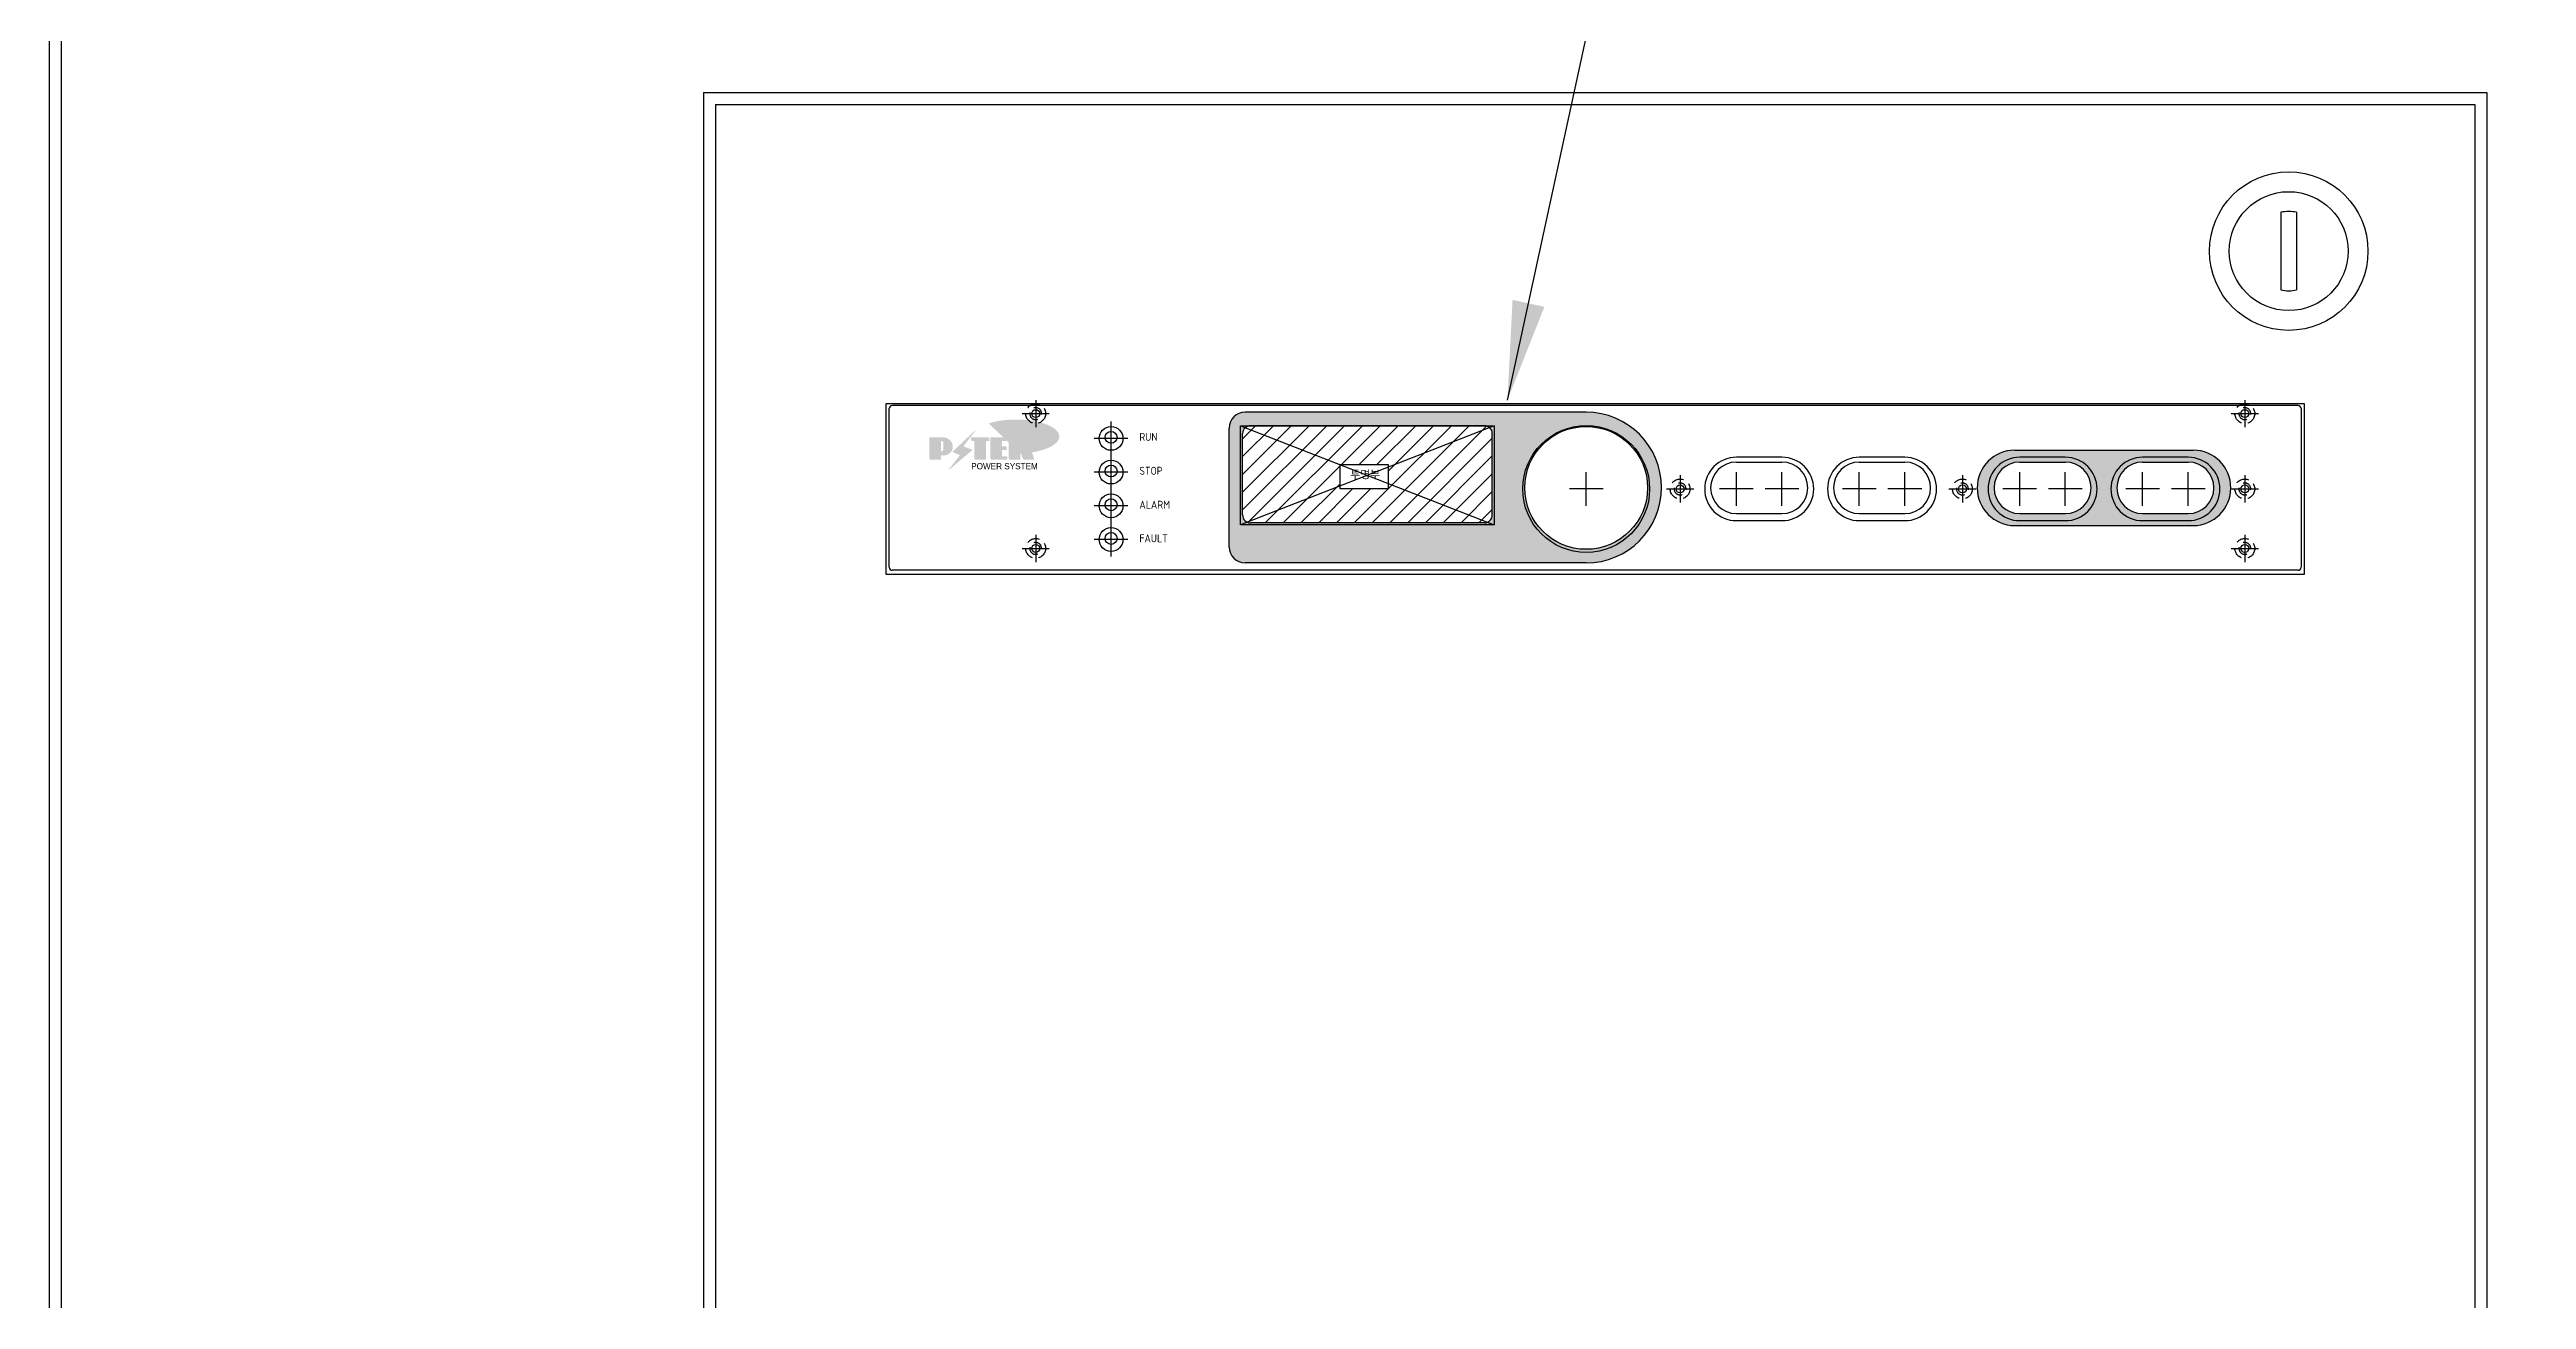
# Model space of a CAD drawing. Header units: millimetres. Extents: x -8980 to 16421, y 0 to 6237.
# Drawn here: x 11446 to 12071, y 2777 to 3093 of the extents above; entities that cross this region are included whole.
import ezdxf

# ---------------------------------------------------------------- set-up
doc = ezdxf.new("R2010")
doc.units = ezdxf.units.MM
doc.linetypes.add('CENTER', pattern=[50.8, 31.75, -6.35, 6.35, -6.35])
doc.linetypes.add('HIDDEN2', pattern=[4.7625, 3.175, -1.5875])
for name, color, linetype in [('4', 7, 'Continuous'), ('SINK', 151, 'Continuous'), ('TAMPLATE', 7, 'Continuous')]:
    doc.layers.add(name, color=color, linetype=linetype)
doc.styles.add('h1', font='')
doc.styles.get("Standard").update_dxf_attribs({"font": 'ISOCP.SHX', "bigfont": 'WHGTXT.SHX'})
doc.styles.get('h1').set_extended_font_data('New Gulim')
doc.dimstyles.new('PS-10', dxfattribs={"dimscale": 10, "dimtxt": 3.2, "dimasz": 2.5, "dimexe": 2, "dimexo": 2.5, "dimgap": 2, "dimtad": 1, "dimtoh": 1, "dimrnd": 0.05, "dimzin": 12, "dimdsep": 46, "dimtxsty": 'Standard', "dimcen": 0, "dimclrt": 2, "dimazin": 3, "dimtfac": 1, "dimtofl": 0, "dimtmove": 0, "dimatfit": 3, "dimfxl": 0, "dimtolj": 1, "dimtzin": 0, "dimarcsym": 0})

# ---------------------------------------------------------------- blocks, each defined once
blk = doc.blocks.new('A$C625E00E4')
h = blk.add_hatch(color=152)
edge = h.paths.add_edge_path(flags=16)
edge.add_arc((175.89, 0), 15.5, 0, 360)
edge = h.paths.add_edge_path(flags=16)
edge.add_arc((150.2, 13.68), 2, 0, 90)
edge.add_line((150.2, 15.68), (91.2, 15.68))
edge.add_arc((91.2, 13.68), 2, 90, 180)
edge.add_line((89.2, 13.68), (89.2, -6.82))
edge.add_arc((91.2, -6.82), 2, 180, 270)
edge.add_line((91.2, -8.82), (150.2, -8.82))
edge.add_arc((150.2, -6.82), 2, 270, 360)
edge.add_line((152.2, -6.82), (152.2, 13.68))
edge = h.paths.add_edge_path()
edge.add_arc((89.8, 15.08), 4, 90, 180)
edge.add_line((85.8, 15.08), (85.8, -14.92))
edge.add_arc((89.8, -14.92), 4, 180, 270)
edge.add_line((89.8, -18.92), (175.89, -18.92))
edge.add_arc((175.89, 0.08), 19, 270, 450)
edge.add_line((175.89, 19.08), (89.8, 19.08))
h = blk.add_hatch()
h.set_pattern_fill('ANSI31', color=256, style=0)
h.set_pattern_definition([(45, (-12264.8705, -317.9555), (-2.245064, 2.245064), [])])
h.paths.add_polyline_path([(113.77, 5.88), (125.95, 5.88), (125.95, -0.27), (113.77, -0.27)], flags=16)
edge = h.paths.add_edge_path()
edge.add_arc((150.2, -6.82), 2, 270, 360)
edge.add_line((152.2, -6.82), (152.2, 13.68))
edge.add_arc((150.2, 13.68), 2, 0, 90)
edge.add_line((150.2, 15.68), (91.2, 15.68))
edge.add_arc((91.2, 13.68), 2, 90, 180)
edge.add_line((89.2, 13.68), (89.2, -6.82))
edge.add_arc((91.2, -6.82), 2, 180, 270)
edge.add_line((91.2, -8.82), (150.2, -8.82))
h.paths.add_polyline_path([(115.6, 1.41), (124.78, 1.41), (124.78, 5.14), (115.6, 5.14)], flags=8)
h = blk.add_hatch(color=252)
edge = h.paths.add_edge_path()
edge.add_line((284.04, 9.5), (329.04, 9.5))
edge.add_arc((329.04, 0), 9.5, -90, 90, ccw=False)
edge.add_line((329.04, -9.5), (284.04, -9.5))
edge.add_arc((284.04, 0), 9.5, 90, 270, ccw=False)
edge = h.paths.add_edge_path(flags=16)
edge.add_line((316.29, 6.5), (327.79, 6.5))
edge.add_arc((327.79, 0), 6.5, -90, 90, ccw=False)
edge.add_line((327.79, -6.5), (316.29, -6.5))
edge.add_arc((316.29, 0), 6.5, 90, 270, ccw=False)
edge = h.paths.add_edge_path(flags=16)
edge.add_arc((296.79, 0), 6.5, 270, 450)
edge.add_line((296.79, 6.5), (285.29, 6.5))
edge.add_arc((285.29, 0), 6.5, 90, 270)
edge.add_line((285.29, -6.5), (296.79, -6.5))
at = {"layer": 'TAMPLATE'}
h = blk.add_hatch(color=1, dxfattribs=at)
h.paths.add_polyline_path([(12.85, 8.37), (13.69, 8.37, 1), (13.69, 12.74), (10.12, 12.74), (10.12, 7.28), (12.85, 7.28)])
h.paths.add_polyline_path([(12.85, 9.12), (12.85, 12.01), (12.99, 12.01, -0.414214), (13.71, 11.29), (13.71, 9.84, -0.414214), (12.99, 9.12)], flags=16)
h.paths.add_polyline_path([(24.23, 12.01), (25.07, 12.01), (25.07, 12.74), (20.62, 12.74), (20.62, 12.01), (21.46, 12.01), (21.46, 7.28), (24.23, 7.28)])
h.paths.add_polyline_path([(28.26, 9.75), (29.49, 9.75), (29.49, 10.51), (28.26, 10.51), (28.26, 12.01), (29.49, 12.01), (29.49, 12.74), (25.53, 12.74), (25.53, 7.28), (29.64, 7.28), (29.64, 8), (28.26, 8)])
h.paths.add_polyline_path([(32.94, 9.6), (33.76, 7.28), (36.44, 7.28), (35.07, 11.68), (36.38, 12.74), (35.13, 12.74), (32.94, 11.34), (32.94, 12.74), (30.19, 12.74), (30.19, 7.28), (32.94, 7.28)])
h = blk.add_hatch(color=250, dxfattribs=at)
h.paths.add_polyline_path([(13.05, 11.85), (13.18, 11.85, -0.129793), (13.54, 11.75, 0.221832), (12.99, 12.01), (12.85, 12.01), (12.85, 9.12), (12.99, 9.12, 0.02048), (13.05, 9.12)], flags=17)
h.paths.add_polyline_path([(13.05, 8.2), (13.89, 8.2, 0.72362), (15.19, 12.14, -0.679777), (13.69, 8.37), (12.85, 8.37), (12.85, 7.28), (10.32, 7.28), (10.32, 7.12), (13.05, 7.12)])
h.paths.add_polyline_path([(17.87, 8.22), (14.82, 4.37), (15.19, 4.69), (18.06, 8.31), (16.17, 9.19), (21.51, 14.25), (21.78, 14.61), (15.98, 9.1)])
h.paths.add_polyline_path([(20.81, 12.01), (20.81, 11.85), (21.46, 11.85), (21.46, 12.01)], flags=17)
h.paths.add_polyline_path([(24.43, 11.85), (25.27, 11.85), (25.27, 12.57), (25.07, 12.57), (25.07, 12.01), (24.23, 12.01), (24.23, 7.28), (21.66, 7.28), (21.66, 7.12), (24.43, 7.12)])
h.paths.add_polyline_path([(29.69, 10.35), (29.49, 10.35), (29.49, 9.75), (28.26, 9.75), (28.26, 8), (28.46, 8), (28.46, 9.58), (29.69, 9.58)])
h.paths.add_polyline_path([(29.84, 7.84), (29.64, 7.84), (29.64, 7.28), (25.73, 7.28), (25.73, 7.12), (29.84, 7.12)])
h.paths.add_polyline_path([(29.69, 12.57), (29.49, 12.57), (29.49, 12.01), (28.26, 12.01), (28.26, 10.51), (28.46, 10.51), (28.46, 11.85), (29.69, 11.85)])
h.paths.add_polyline_path([(33.13, 12.57), (32.94, 12.57), (32.94, 11.34), (33.13, 11.46)])
h.paths.add_polyline_path([(33.13, 9.04), (32.94, 9.6), (32.94, 7.28), (30.39, 7.28), (30.39, 7.12), (33.13, 7.12)])
h.paths.add_polyline_path([(36.58, 12.57), (36.18, 12.57), (35.07, 11.68), (36.44, 7.28), (33.9, 7.28), (33.95, 7.12), (36.63, 7.12), (35.26, 11.51)])
blk.add_hatch(color=5, dxfattribs=at).paths.add_polyline_path([(21.05, 9.59), (18.73, 10.51), (21.98, 14.69), (16.17, 9.19), (18.06, 8.31), (15.01, 4.46)])
h = blk.add_hatch(color=151, dxfattribs=at)
edge = h.paths.add_edge_path()
edge.add_ellipse((32.06, 12.96), major_axis=(-10.9, 0), ratio=0.39426, start_angle=111.51268, end_angle=334.46902)
edge.add_ellipse((30.76, 12.62), major_axis=(-10.1, 0), ratio=0.40699, start_angle=121.30662, end_angle=327.74369, ccw=False)
edge.add_line((36.01, 9.11), (36.06, 8.97))
for p, q in [((0, -20), (0, 20)), ((355.5, 20.8), (0.8, 20.8)), ((175.89, 19.08, 0), (89.8, 19.08)), ((356.3, 20), (356.3, -20)), ((85.8, -14.92), (85.8, 15.08)), ((89.2, -6.82), (89.2, 13.68)), ((150.2, 15.68), (91.2, 15.68)), ((152.2, -6.82), (152.2, 13.68)), ((284.04, 9.5), (329.04, 9.5)), ((150.2, -8.82), (91.2, -8.82)), ((284.04, -9.5), (329.04, -9.5)), ((355.5, -20.8), (0.8, -20.8)), ((175.89, -18.92, 0), (89.8, -18.92))]:
    blk.add_line(p, q)
blk.add_lwpolyline([(113.77, 5.88), (125.95, 5.88), (125.95, -0.27), (113.77, -0.27)], close=True)
at = {"color": 1}
for centre in [(56, 12.75), (56, 4.25), (56, -4.25), (56, -12.75)]:
    blk.add_circle(centre, 1.5, dxfattribs=at)
for centre, radius in [((56, 12.75), 1.5), ((175.89, 0, 0), 15.5), ((56, 4.25), 1.5), ((56, -4.25), 1.5), ((56, -12.75), 1.5)]:
    blk.add_circle(centre, radius)
for centre, radius, start, end in [((0.8, 20), 0.8, 90, 180), ((89.8, 15.08), 4, 90, 180), ((175.89, 0.08, 0), 19, 270, 90), ((355.5, 20), 0.8, 0, 90), ((91.2, 13.68), 2, 90, 180), ((150.2, 13.68), 2, 0, 90), ((284.04, 0), 9.5, 90, 270), ((329.04, 0), 9.5, 270, 90), ((91.2, -6.82), 2, 180, 270), ((150.2, -6.82), 2, 270, 0), ((89.8, -14.92), 4, 180, 270), ((0.8, -20), 0.8, 180, 270), ((355.5, -20), 0.8, 270, 0)]:
    blk.add_arc(centre, radius, start, end)
at = {"layer": 'SINK'}
for p, q in [((213.79, 6.5), (225.29, 6.5)), ((244.79, 6.5), (256.29, 6.5)), ((285.29, 6.5), (296.79, 6.5)), ((316.29, 6.5), (327.79, 6.5)), ((213.79, -6.5), (225.29, -6.5)), ((244.79, -6.5), (256.29, -6.5)), ((285.29, -6.5), (296.79, -6.5)), ((316.29, -6.5), (327.79, -6.5))]:
    blk.add_line(p, q, dxfattribs=at)
for centre, start, end in [((213.79, 0), 90, 270), ((225.29, 0), 270, 90), ((244.79, 0), 90, 270), ((256.29, 0), 270, 90), ((285.29, 0), 90, 270), ((296.79, 0), 270, 90), ((316.29, 0), 90, 270), ((327.79, 0), 270, 90)]:
    blk.add_arc(centre, 6.5, start, end, dxfattribs=at)
at = {"char_height": 2, "width": 17.6795, "attachment_point": 1}
for s, insert in [('{\\C250;RUN}', (63.14, 13.86)), ('{\\C250;STOP}', (63.14, 5.32)), ('{\\C250;ALARM}', (63.14, -3.25)), ('{\\C250;FAULT}', (63.14, -11.72))]:
    blk.add_mtext(s, dxfattribs=dict(at, insert=insert))
at = {"insert": (116.35, 4.39, -1905.73), "char_height": 2, "width": 17.6795, "attachment_point": 1, "style": 'h1'}
blk.add_mtext('{\\C254;투명부}', dxfattribs=at)
at = {"layer": 'TAMPLATE', "insert": (20.71, 6.26), "char_height": 1.573, "width": 57.5583, "attachment_point": 1}
blk.add_mtext('{\\fGulim|b0|i0|c129|p50;\\C250;POWER SYSTEM}', dxfattribs=at)

msp = doc.modelspace()

# ---------------------------------------------------------------- linework, layer by layer
at = {"color": 3}
for p, q in [((11611.083, 3081.889, 0), (11611.083, 2481.889, 0)), ((11611.083, 3081.889, 0), (12061.083, 3081.889, 0)), ((12061.083, 3081.889, 0), (12061.083, 2481.889, 0)), ((11614.083, 3078.889, 0), (11614.083, 2484.889, 0)), ((11614.083, 3078.889, 0), (12058.083, 3078.889, 0)), ((12058.083, 3078.889, 0), (12058.083, 2484.889, 0))]:
    msp.add_line(p, q, dxfattribs=at)
for p, q in [((12009.083, 3051.687, 0), (12009.083, 3032.091, 0)), ((12013.083, 3051.687, 0), (12013.083, 3032.091, 0))]:
    msp.add_line(p, q)
at = {"color": 1, "linetype": 'CENTER'}
for p, q in [((11691.473, 3000.889, 0), (11698.354, 3000.889, 0)), ((11694.913, 3004.33, 0), (11694.913, 2997.449, 0)), ((11996.572, 3000.889, 0), (12003.453, 3000.889, 0)), ((12000.013, 3004.33, 0), (12000.013, 2997.449, 0)), ((11718.183, 2994.639, 0), (11709.683, 2994.639, 0)), ((11713.933, 2990.389, 0), (11713.933, 2998.889, 0)), ((11713.933, 2981.889, 0), (11713.933, 2990.389, 0)), ((11718.183, 2986.139, 0), (11709.683, 2986.139, 0)), ((11713.933, 2973.389, 0), (11713.933, 2981.889, 0)), ((11838.078, 2981.889, 0), (11829.578, 2981.889, 0)), ((11833.828, 2977.639, 0), (11833.828, 2986.139, 0)), ((11854.072, 2981.889, 0), (11860.953, 2981.889, 0)), ((11857.513, 2985.33, 0), (11857.513, 2978.449, 0)), ((11875.97, 2981.889, 0), (11867.47, 2981.889, 0)), ((11871.72, 2977.639, 0), (11871.72, 2986.139, 0)), ((11887.47, 2981.889, 0), (11878.97, 2981.889, 0)), ((11883.22, 2977.639, 0), (11883.22, 2986.139, 0)), ((11906.97, 2981.889, 0), (11898.47, 2981.889, 0)), ((11902.72, 2977.639, 0), (11902.72, 2986.139, 0)), ((11918.47, 2981.889, 0), (11909.97, 2981.889, 0)), ((11914.22, 2977.639, 0), (11914.22, 2986.139, 0)), ((11925.322, 2981.889, 0), (11932.203, 2981.889, 0)), ((11928.763, 2985.33, 0), (11928.763, 2978.449, 0)), ((11947.47, 2981.889, 0), (11938.97, 2981.889, 0)), ((11943.22, 2977.639, 0), (11943.22, 2986.139, 0)), ((11958.97, 2981.889, 0), (11950.47, 2981.889, 0)), ((11954.72, 2977.639, 0), (11954.72, 2986.139, 0)), ((11978.47, 2981.889, 0), (11969.97, 2981.889, 0)), ((11974.22, 2977.639, 0), (11974.22, 2986.139, 0)), ((11989.97, 2981.889, 0), (11981.47, 2981.889, 0)), ((11985.72, 2977.639, 0), (11985.72, 2986.139, 0)), ((11996.572, 2981.889, 0), (12003.453, 2981.889, 0)), ((12000.013, 2985.33, 0), (12000.013, 2978.449, 0)), ((11718.183, 2977.639, 0), (11709.683, 2977.639, 0)), ((11694.913, 2970.33, 0), (11694.913, 2963.449, 0)), ((11718.183, 2969.139, 0), (11709.683, 2969.139, 0)), ((11713.933, 2964.889, 0), (11713.933, 2973.389, 0)), ((12000.013, 2970.33, 0), (12000.013, 2963.449, 0)), ((11691.473, 2966.889, 0), (11698.354, 2966.889, 0)), ((11996.572, 2966.889, 0), (12003.453, 2966.889, 0))]:
    msp.add_line(p, q, dxfattribs=at)
at = {"ltscale": 10}
for p, q in [((11810.633, 2997.816, 0), (11746.633, 2972.816, 0)), ((11746.633, 2997.816, 0), (11810.633, 2972.816, 0))]:
    msp.add_line(p, q, dxfattribs=at)
at = {"color": 3}
for points in [[(11446.083, 3478.978), (12176.083, 3478.978), (12176.083, 1818.978), (11446.083, 1818.978)], [(12173.083, 1821.978), (11449.083, 1821.978), (11449.083, 3475.978), (12173.083, 3475.978)]]:
    msp.add_lwpolyline(points, close=True, dxfattribs=at)
at = {"color": 3, "elevation": 0}
for points in [[(12015.083, 3003.389), (11657.083, 3003.389), (11657.083, 2960.389), (12015.083, 2960.389)], [(11746.633, 2997.816), (11810.633, 2997.816), (11810.633, 2972.816), (11746.633, 2972.816)]]:
    msp.add_lwpolyline(points, close=True, dxfattribs=at)
for points in [[(11883.22, 2989.889), (11871.72, 2989.889, 1), (11871.72, 2973.889), (11883.22, 2973.889, 1)], [(11914.22, 2989.889), (11902.72, 2989.889, 1), (11902.72, 2973.889), (11914.22, 2973.889, 1)], [(11954.72, 2989.889), (11943.22, 2989.889, 1), (11943.22, 2973.889), (11954.72, 2973.889, 1)], [(11985.72, 2989.889), (11974.22, 2989.889, 1), (11974.22, 2973.889), (11985.72, 2973.889, 1)]]:
    msp.add_lwpolyline(points, format="xyb", close=True, dxfattribs=at)
for radius in [20, 15]:
    msp.add_circle((12011.083, 3041.889, 0), radius)
at = {"color": 2, "linetype": 'HIDDEN2'}
for centre in [(11694.913, 3000.889, 0), (12000.013, 3000.889, 0), (11857.513, 2981.889, 0), (11928.763, 2981.889, 0), (12000.013, 2981.889, 0), (11694.913, 2966.889, 0), (12000.013, 2966.889, 0)]:
    msp.add_circle(centre, 2.5, dxfattribs=at)
at = {"color": 3}
for centre, radius in [((11694.913, 3000.889, 0), 1), ((12000.013, 3000.889, 0), 1), ((11713.933, 2994.639, 0), 3), ((11833.828, 2981.889, 0), 16), ((11713.933, 2986.139, 0), 3), ((11857.513, 2981.889, 0), 1), ((11928.763, 2981.889, 0), 1), ((12000.013, 2981.889, 0), 1), ((11713.933, 2977.639, 0), 3), ((11713.933, 2969.139, 0), 3), ((11694.913, 2966.889, 0), 1), ((12000.013, 2966.889, 0), 1)]:
    msp.add_circle(centre, radius, dxfattribs=at)
for start, end in [(78.463041, 101.536959), (258.463041, 281.536959)]:
    msp.add_arc((12011.083, 3041.889, 0), 10, start, end)
at = {"color": 2, "linetype": 'HIDDEN2'}
for centre in [(11694.913, 3000.889, 0), (12000.013, 3000.889, 0), (11857.513, 2981.889, 0), (11928.763, 2981.889, 0), (12000.013, 2981.889, 0), (11694.913, 2966.889, 0), (12000.013, 2966.889, 0)]:
    msp.add_arc(centre, 1.5, 169.361911, 106.946766, dxfattribs=at)

# ---------------------------------------------------------------- block references
msp.add_blockref('A$C625E00E4', (11657.933, 2982.16, 0))

# ---------------------------------------------------------------- leaders
at = {"layer": '4', "color": 7}
msp.add_leader([(11813.948, 3004.289, 0), (11950.468, 3632.342, 0), (12436.378, 3632.342, 0)], dimstyle='PS-10', override={"dimscale": 10, "dimgap": 2, "dimtad": 0}, dxfattribs=at)

doc.saveas('drawing.dxf')
